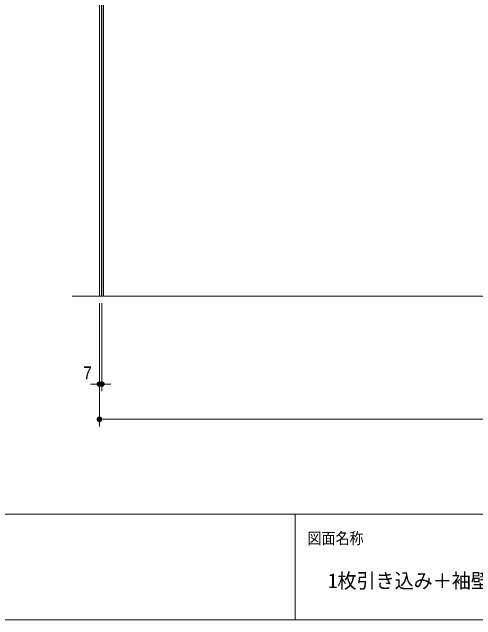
# Model space of a CAD drawing. Units: millimetres, scale not verified. Extents: x -6062 to 6062, y -3045 to 3045.
# Drawn here: x -4743 to -3423, y -2770 to -1043 of the extents above; entities that cross this region are included whole.
import ezdxf
from ezdxf.enums import TextEntityAlignment as Align

# ---------------------------------------------------------------- set-up
doc = ezdxf.new("R2010")
doc.units = ezdxf.units.MM
doc.header["$LTSCALE"] = 20
for name, color, linetype, lineweight in [('0-0_2寸法-1', 7, 'Continuous', 9), ('0-1_0', 7, 'Continuous', 9), ('0-2_2寸法-2', 7, 'Continuous', 9), ('0-4_1図面枠', 7, 'Continuous', 9), ('0-5_3一般', 7, 'Continuous', 9)]:
    doc.layers.add(name, color=color, linetype=linetype, lineweight=lineweight)
doc.styles.add('ＭＳ ゴシック', font='')
doc.styles.add('ＭＳ Ｐゴシック', font='')
doc.styles.get('ＭＳ ゴシック').set_extended_font_data('MS Gothic')
doc.styles.get('ＭＳ Ｐゴシック').set_extended_font_data('MS PGothic')

# ---------------------------------------------------------------- blocks, each defined once
blk = doc.blocks.new('_Dot')
at = {"layer": '0-1_0'}
for p, q in [((-10, 0), (-20, 0)), ((9.78, 2), (-9.78, 2)), ((7.99, 6), (-7.99, 6)), ((9.16, -3.98), (-9.16, -3.98)), ((6, -7.98), (-6, -7.98))]:
    blk.add_line(p, q, dxfattribs=at)
for points in [[(10, 0), (9.92, 1.25), (9.69, 2.49), (9.3, 3.68), (8.76, 4.82), (8.09, 5.88), (7.29, 6.85), (6.37, 7.71), (5.36, 8.44), (4.26, 9.05), (3.09, 9.51), (1.87, 9.82), (0.63, 9.98), (-0.63, 9.98), (-1.87, 9.82), (-3.09, 9.51), (-4.26, 9.05), (-5.36, 8.44), (-6.37, 7.71), (-7.29, 6.85), (-8.09, 5.88), (-8.76, 4.82), (-9.3, 3.68), (-9.69, 2.49), (-9.92, 1.25), (-10, 0), (0, 0)], [(-10, 0), (-9.92, -1.25), (-9.69, -2.49), (-9.3, -3.68), (-8.76, -4.82), (-8.09, -5.88), (-7.29, -6.85), (-6.37, -7.71), (-5.36, -8.44), (-4.26, -9.05), (-3.09, -9.51), (-1.87, -9.82), (-0.63, -9.98), (0.63, -9.98), (1.87, -9.82), (3.09, -9.51), (4.26, -9.05), (5.36, -8.44), (6.37, -7.71), (7.29, -6.85), (8.09, -5.88), (8.76, -4.82), (9.3, -3.68), (9.69, -2.49), (9.92, -1.25), (10, 0), (0, 0)]]:
    blk.add_lwpolyline(points, close=True, dxfattribs=at)
blk = doc.blocks.new('グループ-44')
at = {"layer": '0-5_3一般'}
for p, q in [((-54000, 10000), (-54000, -37000)), ((-55696.5, -37000), (-4456.5, -37000))]:
    blk.add_line(p, q, dxfattribs=at)
blk = doc.blocks.new('グループ-45')
at = {"layer": '0-5_3一般'}
blk.add_line((-54000, -37000), (-30000, -37000), dxfattribs=at)
blk = doc.blocks.new('グループ-46')
at = {"layer": '0-5_3一般'}
for name in ['グループ-44', 'グループ-45']:
    blk.add_blockref(name, (0, 0), dxfattribs=at)
blk = doc.blocks.new('グループ-48')
at = {"layer": '0-5_3一般'}
blk.add_line((-54020, -37000), (-54020, 10000), dxfattribs=at)
blk.add_lwpolyline([(-54140, 10000), (-53900, 10000), (-53900, -37000), (-54140, -37000)], close=True, dxfattribs=at)
blk = doc.blocks.new('グループ-61')
at = {"layer": '0-4_1図面枠'}
for p, q in [((-80000, -49400), (80000, -49400)), ((-43000, -49400), (-43000, -55400))]:
    blk.add_line(p, q, dxfattribs=at)
blk.add_lwpolyline([(-80000, 55400), (80000, 55400), (80000, -55400), (-80000, -55400)], close=True, dxfattribs=at)
blk = doc.blocks.new('図面枠')
at = {"layer": '0-4_1図面枠'}
blk.add_blockref('グループ-61', (0, 0), dxfattribs=at)
at = {"layer": '0-4_1図面枠', "style": 'ＭＳ ゴシック', "width": 0.9}
blk.add_text('図面名称', height=650.9, dxfattribs=at).set_placement((-42300.1, -51283.9), align=Align.BOTTOM_LEFT)

msp = doc.modelspace()

# ---------------------------------------------------------------- linework, layer by layer
at = {"layer": '0-0_2寸法-1'}
for p, q in [((-4494.5, -2120), (-4494.5, -2220)), ((-4481.79, -2200), (-2109.21, -2200))]:
    msp.add_line(p, q, dxfattribs=at)
at = {"layer": '0-2_2寸法-2'}
for p, q in [((-4494.5, -1870), (-4494.5, -2120)), ((-4487.5, -1870), (-4487.5, -2120)), ((-4507.21, -2100), (-4519.92, -2100)), ((-4487.5, -2100), (-4494.5, -2100)), ((-4474.79, -2100), (-4462.08, -2100))]:
    msp.add_line(p, q, dxfattribs=at)

# ---------------------------------------------------------------- block references
at = {"layer": '0-0_2寸法-1', "xscale": 0.6356201, "yscale": 0.6356201, "rotation": 180}
msp.add_blockref('_Dot', (-4494.5, -2200), dxfattribs=at)
at = {"layer": '0-2_2寸法-2', "xscale": 0.6356201, "yscale": 0.6356201}
msp.add_blockref('_Dot', (-4494.5, -2100), dxfattribs=at)
at = {"layer": '0-2_2寸法-2', "xscale": 0.6356201, "yscale": 0.6356201, "rotation": 180}
msp.add_blockref('_Dot', (-4487.5, -2100), dxfattribs=at)
at = {"layer": '0-4_1図面枠', "xscale": 0.05, "yscale": 0.05}
msp.add_blockref('図面枠', (-1787.5, 0), dxfattribs=at)
at = {"layer": '0-5_3一般', "xscale": 0.05, "yscale": 0.05}
for name in ['グループ-46', 'グループ-48']:
    msp.add_blockref(name, (-1787.5, 0), dxfattribs=at)

# ---------------------------------------------------------------- texts
at = {"layer": '0-2_2寸法-2', "style": 'ＭＳ Ｐゴシック', "width": 0.9}
msp.add_text('7', height=36.66, dxfattribs=at).set_placement((-4540.4, -2097.52), align=Align.BOTTOM_LEFT)
at = {"layer": '0-4_1図面枠', "style": 'ＭＳ ゴシック', "width": 0.95}
msp.add_text('1枚引き込み＋袖壁タイプ \u3000特寸 左勝手L-N\u3000枠有（横桟入り）', height=41.84, dxfattribs=at).set_placement((-3844.15, -2692.37), align=Align.BOTTOM_LEFT)

doc.saveas('drawing.dxf')
